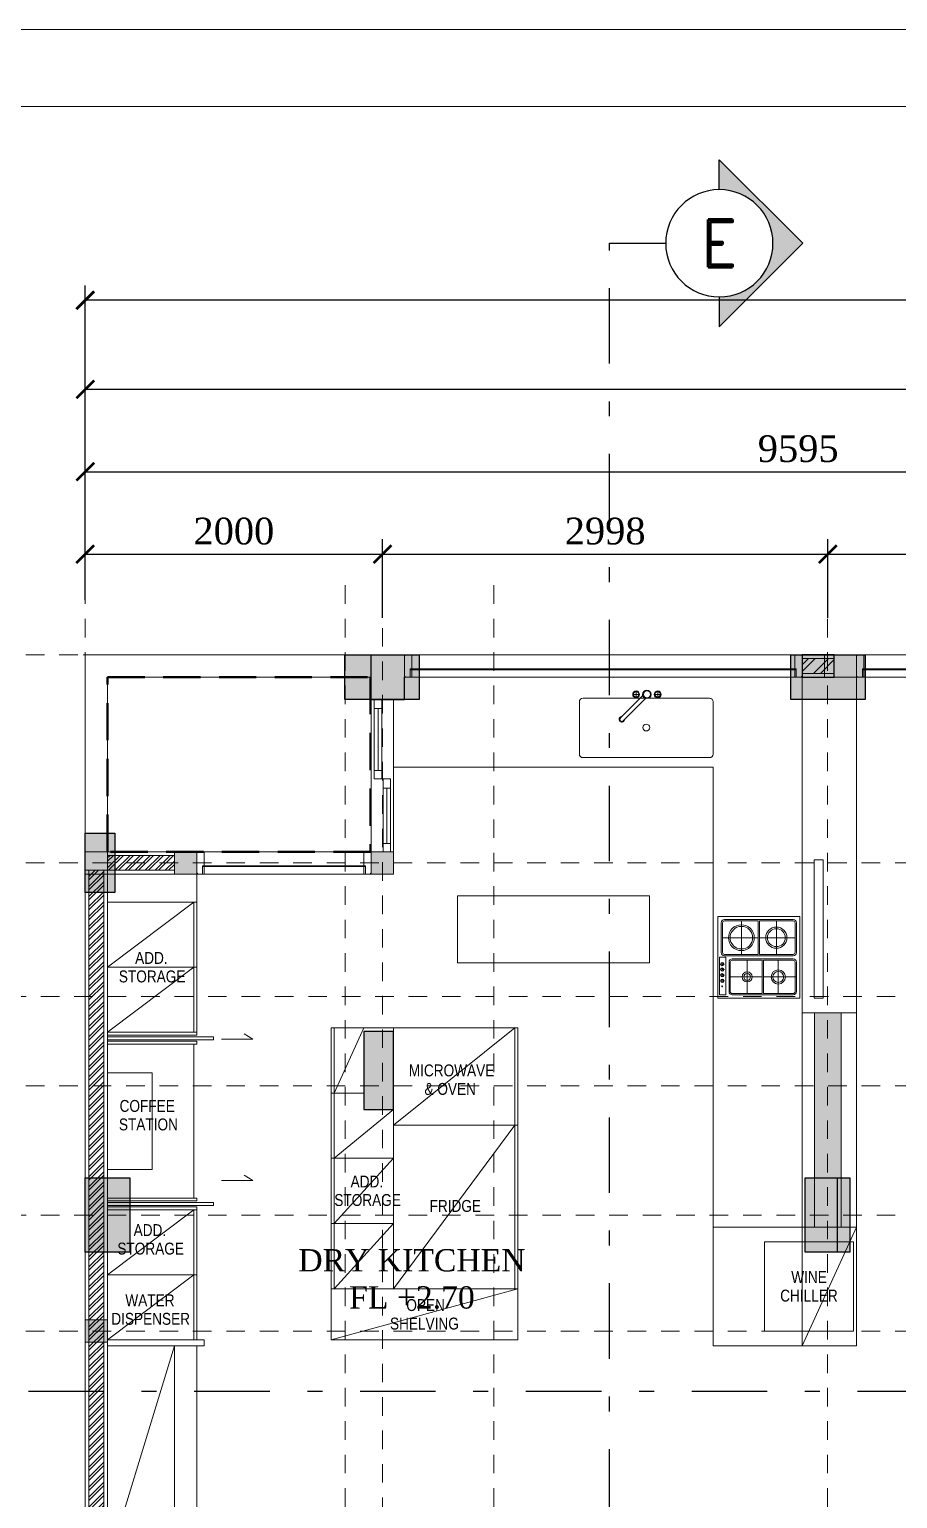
# Model space of a CAD drawing. Header units: millimetres. Extents: x -9564 to 494436, y -140371 to 4257.
# Drawn here: x 22.51 to 28.35, y 120.97 to 130.85 of the extents above; entities that cross this region are included whole.
import ezdxf
from ezdxf.enums import TextEntityAlignment as Align

# ---------------------------------------------------------------- set-up
doc = ezdxf.new("R2010")
doc.units = ezdxf.units.MM
doc.header["$MEASUREMENT"] = 0
for name, pattern in [('DASHDOTX2', [50.8, 25.4, -12.7, 0, -12.7]), ('DASHED2', [0.375, 0.25, -0.125]), ('HIDDEN2', [0.1875, 0.125, -0.0625]), ('SLD-Solid', [0])]:
    doc.linetypes.add(name, pattern=pattern)
doc.layers.get('DEFPOINTS').update_dxf_attribs({"lineweight": 18})
for name, color, linetype in [('1', 5, 'Continuous'), ('FLOOR', 4, 'Continuous'), ('TEXT', 4, 'Continuous'), ('WALL', 90, 'Continuous')]:
    doc.layers.add(name, color=color, linetype=linetype)
for name, color, linetype, lineweight in [('28-Arsiran', 252, 'Continuous', 5), ('8', 8, 'Continuous', 5), ('AS', 8, 'HIDDEN2', 5), ('DINDING', 1, 'Continuous', 20), ('DOOR OPENING', 4, 'SLD-Solid', 5), ('FURNITURE', 25, 'Continuous', 5), ('HATCH', 8, 'Continuous', 13), ('KOL', 5, 'Continuous', 18), ('LEGEND', 1, 'DASHED2', 50), ('TEXT 1', 210, 'Continuous', 5), ('XR-KOP A3_MOZART$0$A-TXTKOP', 3, 'Continuous', 5), ('XR-KOP A3_MOZART$0$KOP-A1$0$A-GRSKOP', 1, 'Continuous', 5)]:
    doc.layers.add(name, color=color, linetype=linetype, lineweight=lineweight)
doc.styles.add('Arial Narrow', font='ARIALN.TTF')
doc.styles.add('HAND', font='ROMAND.SHX', dxfattribs={"width": 0.8, "height": 250})
doc.styles.add('ROMAND', font='romand.shx', dxfattribs={"width": 0.7})
doc.styles.add('style1', font='times.ttf', dxfattribs={"height": 0.15})
doc.styles.add('style2', font='times.ttf', dxfattribs={"height": 0.18})
doc.styles.add('XR-KOP A3_MOZART$0$ROMAND', font='romand.shx', dxfattribs={"height": 2, "bigfont": 'bigfont.shx'})
doc.dimstyles.new('ISO-25', dxfattribs={"dimtxt": 0.18, "dimasz": 0.12, "dimexe": 0.1, "dimexo": 0.1, "dimgap": 0.0625, "dimtad": 1, "dimtoh": 1, "dimdec": 0, "dimlfac": 1000, "dimtxsty": 'style2', "dimblk": 'ARCHTICK', "dimcen": 0.15, "dimclrd": 1, "dimclre": 1, "dimclrt": 4, "dimadec": 0, "dimazin": 0, "dimtfac": 1, "dimtdec": 0, "dimtmove": 0, "dimatfit": 3, "dimldrblk": 'OBLIQUE', "dimfxl": 1, "dimarcsym": 0})
pattern_1 = [(45, (-194.022473, -137.645266), (-0.0336759605, 0.0336759605), []), (45, (-194.00002, -137.645266), (-0.0336759605, 0.0336759605), [])]
pattern_2 = [(0, (0, 0), (0, 6.985), [5.08, -1.905]), (90, (0, 0), (-6.985, 4e-16), [5.08, -1.905])]

# ---------------------------------------------------------------- blocks, each defined once
blk = doc.blocks.new('hsdh')
at = {"layer": 'XR-KOP A3_MOZART$0$KOP-A1$0$A-GRSKOP', "color": 0, "linetype": 'Continuous', "lineweight": 5}
blk.add_lwpolyline([(145480.1, 82601), (107945.4, 82601), (107945.4, 56196.5), (145480.1, 56196.5)], close=True, dxfattribs=at)
at = {"layer": 'XR-KOP A3_MOZART$0$KOP-A1$0$A-GRSKOP', "color": 5, "linetype": 'Continuous', "lineweight": 5}
blk.add_lwpolyline([(145016.9, 82137.7), (108408.6, 82137.7), (108408.6, 56659.8), (145016.9, 56659.8)], close=True, dxfattribs=at)
blk = doc.blocks.new('as1')
at = {"layer": 'AS'}
for p, q in [((139.8883, 146.6956), (139.8883, 169.1895)), ((141.6383, 146.6956), (141.6383, 169.1895)), ((141.8883, 146.8579), (141.8883, 169.1895)), ((142.6383, 146.6956), (142.6383, 169.1895)), ((144.8833, 146.6956), (144.8833, 169.1895)), ((137.0131, 168.628), (158.5787, 168.628)), ((139.8733, 168.628), (158.5787, 168.628)), ((137.0131, 167.228), (158.5787, 167.228)), ((136.4396, 166.328), (158.5787, 166.328)), ((137.0131, 165.728), (158.5787, 165.728)), ((136.4396, 164.858), (158.5787, 164.858)), ((137.0131, 164.078), (158.5787, 164.078))]:
    blk.add_line(p, q, dxfattribs=at)
blk = doc.blocks.new('KOLOM PRAKTIS')
at = {"layer": 'HATCH'}
h = blk.add_hatch(color=256, dxfattribs=at)
h.dxf.hatch_style = 1
h.paths.add_polyline_path([(-75, 75), (-75, -75), (75, -75), (75, 75)])
at = {"layer": 'KOL'}
blk.add_lwpolyline([(-75, -75), (75, -75), (75, 75), (-75, 75)], close=True, dxfattribs=at)
blk = doc.blocks.new('KSK 3A')
at = {"layer": 'DOOR OPENING', "linetype": 'Continuous'}
blk.add_line((0, 0), (0, 150), dxfattribs=at)
blk.add_lwpolyline([(50, 95), (40, 95), (40, 150), (5, 150), (5, 145), (0, 145), (0, 5), (5, 5), (5, 0), (50, 0)], close=True, dxfattribs=at)
blk = doc.blocks.new('*U19')
at = {"layer": '8'}
h = blk.add_hatch(dxfattribs=at)
h.set_pattern_fill('ANSI32', color=256, scale=10)
h.set_pattern_definition([(45, (-126000.34, -343416.56), (-67.35192, 67.35192), []), (45, (-125955.43, -343416.56), (-67.35192, 67.35192), [])])
h.paths.add_polyline_path([(215, 25), (215, 125), (0, 125), (0, 25)])
for p, q in [((0, 125), (215, 125)), ((0, 25), (215, 25))]:
    blk.add_line(p, q, dxfattribs=at)
at = {"layer": 'WALL'}
blk.add_lwpolyline([(0, 0), (215, 0), (215, 150), (0, 150)], close=True, dxfattribs=at)
blk = doc.blocks.new('TV 65')
at = {"layer": 'FURNITURE', "linetype": 'Continuous', "ltscale": 0.5, "transparency": 33554687}
for p, q in [((90249.3, 176985.6), (90927.1, 176985.6)), ((90249.3, 176956), (90249.3, 176985.6)), ((90927.1, 176956), (90927.1, 176985.6)), ((89894.7, 176919.2), (89894.7, 176906)), ((89894.7, 176906), (91254.7, 176906)), ((89931.5, 176956), (91217.9, 176956)), ((91254.7, 176919.2), (91254.7, 176906))]:
    blk.add_line(p, q, dxfattribs=at)
for centre, start, end in [((89931.5, 176919.2), 90, 180), ((91217.9, 176919.2), 0, 90)]:
    blk.add_arc(centre, 36.8, start, end, dxfattribs=at)
blk = doc.blocks.new('HSEH')
at = {"layer": '8', "transparency": 33554687}
for p, q in [((246.7852, 164.2624), (246.1852, 164.2624)), ((246.6352, 164.2224), (246.1852, 164.2224)), ((246.6352, 164.2224), (246.1852, 162.7474)), ((246.8352, 164.2224), (246.6352, 164.2224)), ((246.8352, 164.2624), (246.7852, 164.2624)), ((246.8352, 164.2624), (246.8352, 164.2224)), ((246.6352, 162.7474), (246.1852, 162.7474)), ((246.6152, 159.7974), (246.6152, 162.7474)), ((246.6352, 159.7974), (246.1852, 159.7974)), ((246.6352, 159.7974), (246.1852, 158.3174)), ((246.1852, 158.3174), (246.8452, 158.3174)), ((246.8452, 158.3174), (246.8452, 158.2974))]:
    blk.add_line(p, q, dxfattribs=at)
at = {"layer": '8'}
for p, q in [((246.6152, 162.7474), (246.1852, 162.1504)), ((246.6352, 162.1504), (246.1852, 162.1504)), ((246.6352, 160.3944), (246.1852, 160.3944)), ((246.1852, 159.7974), (246.6152, 160.3944))]:
    blk.add_line(p, q, dxfattribs=at)
at = {"layer": 'FURNITURE', "linetype": 'Continuous', "transparency": 33554687}
blk.add_line((246.6352, 164.2224), (246.6352, 158.3174), dxfattribs=at)
at = {"layer": 'FURNITURE', "linetype": 'Continuous', "transparency": 33554559}
blk.add_line((246.7852, 164.2224), (246.7852, 158.3174), dxfattribs=at)
at = {"layer": 'FURNITURE', "linetype": 'Continuous', "transparency": 33554687, "xscale": -0.001000000000000001, "yscale": 0.001000000000000001, "zscale": 0.001, "rotation": 90}
blk.add_blockref('TV 65', (423.6059, 251.8274), dxfattribs=at)
blk = doc.blocks.new('SHE')
at = {"layer": '8', "transparency": 33554687}
for p, q in [((247.6903, 164.2624), (247.6903, 166.3624)), ((247.6903, 166.3624), (248.1103, 166.3624)), ((247.7103, 164.6074), (247.7103, 166.3624)), ((247.7103, 165.9236), (247.9103, 166.3624)), ((248.1103, 165.7074), (248.9253, 166.3624)), ((247.6903, 165.9236), (247.9103, 165.9236)), ((247.7103, 165.4849), (248.1103, 165.8124)), ((247.6903, 165.4849), (248.1103, 165.4849)), ((247.7103, 165.0461), (248.1103, 165.4849)), ((247.6903, 165.0461), (248.1103, 165.0461)), ((247.7103, 164.6074), (248.1103, 165.0461)), ((247.6903, 164.6074), (248.9453, 164.6074)), ((247.6903, 164.2624), (248.9453, 164.6074)), ((247.6903, 164.2624), (248.9453, 164.2624))]:
    blk.add_line(p, q, dxfattribs=at)
at = {"layer": 'FURNITURE', "linetype": 'Continuous', "transparency": 33554687}
for p, q in [((248.1103, 166.3624), (248.9453, 166.3624)), ((248.9253, 164.6074), (248.9253, 166.3624)), ((248.9453, 164.2624), (248.9453, 166.3624)), ((248.1103, 165.8124), (248.1103, 164.6074)), ((248.1103, 165.7074), (248.9453, 165.7074)), ((248.1103, 164.6074), (248.9253, 165.7074))]:
    blk.add_line(p, q, dxfattribs=at)
at = {"layer": 'TEXT 1', "transparency": 33554687, "style": 'Arial Narrow'}
for s, p in [('MICROWAVE', (248.2126, 166.036)), ('& OVEN', (248.318, 165.9115)), ('ADD.', (247.8208, 165.2884)), ('STORAGE', (247.7112, 165.164)), ('FRIDGE', (248.3523, 165.1241)), ('OPEN', (248.1957, 164.4571)), ('SHELVING', (248.086, 164.3326))]:
    blk.add_text(s, height=0.08, dxfattribs=at).set_placement(p)
blk = doc.blocks.new('HSE')
at = {"layer": '8'}
for p, q in [((246.1852, 167.4224), (246.6352, 167.4224)), ((246.7852, 167.2074), (246.7852, 167.3974)), ((246.7852, 167.2074), (246.1852, 167.2074)), ((246.1852, 166.7699), (246.7652, 167.2074)), ((246.7652, 167.2074), (246.7652, 166.3324)), ((246.7852, 167.2074), (246.7852, 166.3324)), ((246.7852, 166.7699), (246.1852, 166.7699)), ((246.1852, 166.3324), (246.7652, 166.7699)), ((246.1852, 164.6999), (246.7652, 165.1374)), ((246.7652, 164.2624), (246.7652, 165.1374)), ((246.7852, 164.2624), (246.7852, 165.1374)), ((246.7852, 164.6999), (246.1852, 164.6999)), ((246.1852, 164.2624), (246.7652, 164.6999))]:
    blk.add_line(p, q, dxfattribs=at)
at = {"layer": '8', "linetype": 'Continuous', "transparency": 33554687}
for p, q in [((246.7852, 167.3974), (246.1852, 167.3974)), ((246.7852, 166.3324), (246.1852, 166.3324))]:
    blk.add_line(p, q, dxfattribs=at)
at = {"layer": '8', "transparency": 33554687}
for p, q in [((246.7652, 165.2174), (246.7652, 166.2524)), ((246.7852, 165.1374), (246.1852, 165.1374))]:
    blk.add_line(p, q, dxfattribs=at)
for points in [[(246.7852, 166.3124), (246.1852, 166.3124), (246.1852, 166.3324), (246.7852, 166.3324)], [(246.1852, 166.2824), (246.8992, 166.2824), (246.8992, 166.3024), (246.1852, 166.3024)], [(246.7852, 166.2524), (246.1852, 166.2524), (246.1852, 166.2724), (246.7852, 166.2724)], [(246.7852, 165.1974), (246.1852, 165.1974), (246.1852, 165.2174), (246.7852, 165.2174)], [(246.1852, 165.1674), (246.8992, 165.1674), (246.8992, 165.1874), (246.1852, 165.1874)], [(246.7852, 165.1374), (246.1852, 165.1374), (246.1852, 165.1574), (246.7852, 165.1574)]]:
    blk.add_lwpolyline(points, close=True, dxfattribs=at)
at = {"layer": '8', "linetype": 'DASHED2', "ltscale": 10, "transparency": 33554559}
blk.add_lwpolyline([(246.1852, 165.4099), (246.4852, 165.4099), (246.4852, 166.0599), (246.1852, 166.0599)], dxfattribs=at)
at = {"layer": 'TEXT 1', "transparency": 33554687, "style": 'Arial Narrow'}
for s, p in [('ADD.', (246.3708, 166.7928)), ('STORAGE', (246.2612, 166.6683)), ('COFFEE', (246.2663, 165.7971)), ('STATION', (246.2617, 165.6726)), ('ADD.', (246.3608, 164.9616)), ('STORAGE', (246.2512, 164.8371)), ('WATER', (246.3051, 164.4891)), ('DISPENSER', (246.2105, 164.3646))]:
    blk.add_text(s, height=0.08, dxfattribs=at).set_placement(p)
blk = doc.blocks.new('SINK PANTRY')
at = {"layer": 'FURNITURE', "linetype": 'Continuous', "ltscale": 0.5, "transparency": 33554687}
for p, q in [((207756, 177367), (207756, 178411)), ((207786, 178441), (208217, 178441)), ((208247, 178411), (208247, 177367)), ((207735, 177918), (207916, 178098)), ((207758, 177895), (207938, 178075)), ((207747, 177973), (207702, 177973)), ((207725, 177950), (207725, 177996)), ((207747, 177795), (207702, 177795)), ((207725, 177772), (207725, 177817)), ((208217, 177337), (207786, 177337))]:
    blk.add_line(p, q, dxfattribs=at)
for centre, radius in [((207725, 177884), 34.9), ((207725, 177884), 28.5), ((207725, 177973), 27.9), ((207725, 177973), 22.8), ((207999, 177889), 27.9), ((207725, 177795), 27.9), ((207725, 177795), 22.8)]:
    blk.add_circle(centre, radius, dxfattribs=at)
for centre, radius, start, end in [((207786, 178411), 30, 90, 180), ((208217, 178411), 30, 0, 90), ((207931, 178090), 23.3, 267.9463, 180.6751), ((207931, 178090), 16.9, 295.2833, 150.2559), ((207786, 177367), 30, 180, 220.8107), ((207786, 177367), 30, 180, 270), ((208217, 177367), 30, 270, 0)]:
    blk.add_arc(centre, radius, start, end, dxfattribs=at)
blk = doc.blocks.new('DAP')
at = {"layer": '8', "transparency": 33554687}
for p, q in [((250.2932, 167.1124), (250.8432, 167.1124)), ((250.2932, 166.5624), (250.2932, 167.1124)), ((250.3372, 167.0904), (250.7992, 167.0904)), ((250.3372, 167.0816), (250.5638, 167.0816)), ((250.4505, 167.0816), (250.4505, 166.8566)), ((250.5638, 167.0816), (250.5638, 166.8566)), ((250.5726, 167.0816), (250.5726, 166.8566)), ((250.5726, 167.0816), (250.7992, 167.0816)), ((250.6859, 167.0816), (250.6859, 166.8566)), ((250.8432, 167.1124), (250.8432, 166.5624)), ((250.3152, 166.8698), (250.3152, 167.0684)), ((250.324, 166.8698), (250.324, 167.0684)), ((250.8124, 166.8698), (250.8124, 167.0684)), ((250.8212, 167.0684), (250.8212, 166.8698)), ((250.8212, 166.8698), (250.8212, 167.0615)), ((250.5638, 166.9691), (250.324, 166.9691)), ((250.5726, 166.9691), (250.8124, 166.9691)), ((250.3024, 166.8374), (250.3024, 166.5849)), ((250.3467, 166.8374), (250.3024, 166.8374)), ((250.3216, 166.7917), (250.3367, 166.7917)), ((250.3372, 166.8566), (250.5638, 166.8566)), ((250.3372, 166.8478), (250.7992, 166.8478)), ((250.3467, 166.5849), (250.3467, 166.8374)), ((250.3673, 166.6064), (250.3673, 166.8037)), ((250.3761, 166.6064), (250.3761, 166.8037)), ((250.3893, 166.8257), (250.7992, 166.8257)), ((250.3893, 166.8169), (250.5899, 166.8169)), ((250.4896, 166.8169), (250.4896, 166.5932)), ((250.5726, 166.8566), (250.7992, 166.8566)), ((250.5899, 166.8169), (250.5899, 166.5932)), ((250.5987, 166.8169), (250.7992, 166.8169)), ((250.5987, 166.8169), (250.5987, 166.5932)), ((250.699, 166.8169), (250.699, 166.5932)), ((250.8124, 166.6064), (250.8124, 166.8037)), ((250.8212, 166.8037), (250.8212, 166.6064)), ((250.8212, 166.6064), (250.8212, 166.8037)), ((250.3216, 166.7543), (250.3367, 166.7543)), ((250.3216, 166.7162), (250.3367, 166.7162)), ((250.3216, 166.6788), (250.3367, 166.6788)), ((250.3761, 166.705), (250.5899, 166.705)), ((250.5987, 166.705), (250.8175, 166.705)), ((250.3024, 166.5849), (250.3467, 166.5849)), ((250.3893, 166.5932), (250.5899, 166.5932)), ((250.3893, 166.5844), (250.7992, 166.5844)), ((250.5987, 166.5932), (250.7992, 166.5932)), ((250.8432, 166.5624), (250.2932, 166.5624)), ((250.2608, 165.0224), (251.2253, 165.0224)), ((250.8603, 165.0224), (250.8603, 164.2224)), ((250.8603, 164.2224), (251.2253, 165.0224)), ((251.2253, 165.0224), (251.2253, 164.2224))]:
    blk.add_line(p, q, dxfattribs=at)
at = {"layer": '8', "linetype": 'Continuous', "transparency": 33554687}
blk.add_line((250.2608, 164.2224), (251.2253, 164.2224), dxfattribs=at)
at = {"layer": '8', "linetype": 'HIDDEN2', "ltscale": 5, "transparency": 33554559}
blk.add_lwpolyline([(250.6053, 164.3224), (251.2053, 164.3224), (251.2053, 164.9224), (250.6053, 164.9224)], close=True, dxfattribs=at)
at = {"layer": '8', "transparency": 33554687}
for centre, radius in [((250.4505, 166.9691), 0.087), ((250.4505, 166.9691), 0.076), ((250.6859, 166.9691), 0.0712), ((250.6859, 166.9691), 0.0602), ((250.3216, 166.7917), 0.0113), ((250.3216, 166.7917), 0.00804), ((250.3216, 166.7543), 0.0113), ((250.3216, 166.7162), 0.0113), ((250.3216, 166.6788), 0.0113), ((250.3216, 166.7543), 0.00804), ((250.3216, 166.7162), 0.00804), ((250.3216, 166.6788), 0.00804), ((250.4896, 166.705), 0.034), ((250.4896, 166.705), 0.023), ((250.699, 166.705), 0.0476), ((250.699, 166.705), 0.0366), ((250.3218, 166.6414), 0.00282)]:
    blk.add_circle(centre, radius, dxfattribs=at)
for centre, radius, start, end in [((250.3372, 167.0684), 0.022, 90, 180), ((250.3372, 167.0684), 0.0132, 90, 180), ((250.7992, 167.0684), 0.022, 0, 90), ((250.7992, 167.0684), 0.0132, 0, 90), ((250.3372, 166.8698), 0.022, 180, 270), ((250.3372, 166.8698), 0.0132, 180, 270), ((250.3893, 166.8037), 0.022, 90, 180), ((250.3893, 166.8037), 0.0132, 90, 180), ((250.7992, 166.8698), 0.022, 270, 0), ((250.7992, 166.8698), 0.0132, 270, 0), ((250.7992, 166.8037), 0.022, 0, 90), ((250.7992, 166.8037), 0.0132, 0, 90), ((250.3893, 166.6064), 0.022, 180, 270), ((250.3893, 166.6064), 0.0132, 180, 270), ((250.7992, 166.6064), 0.022, 270, 0), ((250.7992, 166.6064), 0.0132, 270, 0)]:
    blk.add_arc(centre, radius, start, end, dxfattribs=at)
at = {"layer": 'FURNITURE', "linetype": 'Continuous', "transparency": 33554687}
for p in [(248.1103, 168.1174), (250.2608, 164.2224)]:
    blk.add_line(p, (250.2608, 168.1174), dxfattribs=at)
at = {"layer": 'FURNITURE', "linetype": 'Continuous', "transparency": 33554687, "xscale": -0.0008158005074942445, "yscale": 0.0008158005074942445, "zscale": 0.0008158005074942277, "rotation": 90}
blk.add_blockref('SINK PANTRY', (394.9326, 338.0684), dxfattribs=at)
at = {"layer": 'TEXT 1', "transparency": 33554687, "style": 'Arial Narrow'}
for s, p in [('WINE', (250.7864, 164.6453)), ('CHILLER', (250.7118, 164.5208))]:
    blk.add_text(s, height=0.08, dxfattribs=at).set_placement(p)
blk = doc.blocks.new('_ArchTick')
at = {"color": 0, "linetype": 'ByBlock', "const_width": 0.15}
blk.add_lwpolyline([(-0.5, -0.5), (0.5, 0.5)], dxfattribs=at)
blk = doc.blocks.new('*D369')
at = {"color": 1, "lineweight": -2, "transparency": 16777216}
for p, q in [((246.0352, 246.2391), (246.0352, 246.6498)), ((248.0352, 246.1202), (248.0352, 246.6498)), ((246.0352, 246.5498), (248.0352, 246.5498))]:
    blk.add_line(p, q, dxfattribs=at)
at = {"layer": 'DEFPOINTS', "color": 0, "transparency": 16777216}
for p in [(248.0352, 246.5498), (246.0352, 246.1391), (248.0352, 246.0202)]:
    blk.add_point(p, dxfattribs=at)
at = {"color": 1, "lineweight": -2, "transparency": 16777216, "xscale": 0.12, "yscale": 0.12, "zscale": 0.12, "rotation": 180}
blk.add_blockref('_ArchTick', (246.0352, 246.5498), dxfattribs=at)
at = {"color": 1, "lineweight": -2, "transparency": 16777216, "xscale": 0.12, "yscale": 0.12, "zscale": 0.12}
blk.add_blockref('_ArchTick', (248.0352, 246.5498), dxfattribs=at)
at = {"color": 4, "transparency": 16777216, "insert": (247.0352, 246.7038), "char_height": 0.18, "attachment_point": 5, "style": 'style2'}
blk.add_mtext('2000', dxfattribs=at)
blk = doc.blocks.new('_Oblique')
at = {"color": 0, "linetype": 'ByBlock', "lineweight": -2}
blk.add_line((-0.5, -0.5), (0.5, 0.5), dxfattribs=at)
blk = doc.blocks.new('*D370')
at = {"color": 1, "lineweight": -2, "transparency": 16777216}
for p, q in [((248.0352, 246.1202), (248.0352, 246.6498)), ((251.0328, 246.1202), (251.0328, 246.6498)), ((248.0352, 246.5498), (251.0328, 246.5498))]:
    blk.add_line(p, q, dxfattribs=at)
at = {"layer": 'DEFPOINTS', "color": 0, "transparency": 16777216}
for p in [(251.0328, 246.5498), (248.0352, 246.0202), (251.0328, 246.0202)]:
    blk.add_point(p, dxfattribs=at)
at = {"color": 1, "lineweight": -2, "transparency": 16777216, "xscale": 0.12, "yscale": 0.12, "zscale": 0.12, "rotation": 180}
blk.add_blockref('_ArchTick', (248.0352, 246.5498), dxfattribs=at)
at = {"color": 1, "lineweight": -2, "transparency": 16777216, "xscale": 0.12, "yscale": 0.12, "zscale": 0.12}
blk.add_blockref('_ArchTick', (251.0328, 246.5498), dxfattribs=at)
at = {"color": 4, "transparency": 16777216, "insert": (249.534, 246.7041), "char_height": 0.18, "attachment_point": 5, "style": 'style2'}
blk.add_mtext('2998', dxfattribs=at)
blk = doc.blocks.new('*D371')
at = {"color": 1, "lineweight": -2, "transparency": 16777216}
for p, q in [((251.0328, 246.1202), (251.0328, 246.6498)), ((254.0303, 246.1202), (254.0303, 246.6498)), ((251.0328, 246.5498), (254.0303, 246.5498))]:
    blk.add_line(p, q, dxfattribs=at)
at = {"layer": 'DEFPOINTS', "color": 0, "transparency": 16777216}
for p in [(254.0303, 246.5498), (251.0328, 246.0202), (254.0303, 246.0202)]:
    blk.add_point(p, dxfattribs=at)
at = {"color": 1, "lineweight": -2, "transparency": 16777216, "xscale": 0.12, "yscale": 0.12, "zscale": 0.12, "rotation": 180}
blk.add_blockref('_ArchTick', (251.0328, 246.5498), dxfattribs=at)
at = {"color": 1, "lineweight": -2, "transparency": 16777216, "xscale": 0.12, "yscale": 0.12, "zscale": 0.12}
blk.add_blockref('_ArchTick', (254.0303, 246.5498), dxfattribs=at)
at = {"color": 4, "transparency": 16777216, "insert": (252.5315, 246.7041), "char_height": 0.18, "attachment_point": 5, "style": 'style2'}
blk.add_mtext('2997', dxfattribs=at)
blk = doc.blocks.new('*D373')
at = {"color": 1, "lineweight": -2, "transparency": 16777216}
for p, q in [((246.0352, 246.6498), (246.0352, 247.2041)), ((255.6303, 246.6498), (255.6303, 247.2041)), ((246.0352, 247.1041), (255.6303, 247.1041))]:
    blk.add_line(p, q, dxfattribs=at)
at = {"layer": 'DEFPOINTS', "color": 0, "transparency": 16777216}
for p in [(255.6303, 247.1041), (246.0352, 246.5498), (255.6303, 246.5498)]:
    blk.add_point(p, dxfattribs=at)
at = {"color": 1, "lineweight": -2, "transparency": 16777216, "xscale": 0.12, "yscale": 0.12, "zscale": 0.12, "rotation": 180}
blk.add_blockref('_ArchTick', (246.0352, 247.1041), dxfattribs=at)
at = {"color": 1, "lineweight": -2, "transparency": 16777216, "xscale": 0.12, "yscale": 0.12, "zscale": 0.12}
blk.add_blockref('_ArchTick', (255.6303, 247.1041), dxfattribs=at)
at = {"color": 4, "transparency": 16777216, "insert": (250.8328, 247.2585), "char_height": 0.18, "attachment_point": 5, "style": 'style2'}
blk.add_mtext('9595', dxfattribs=at)
blk = doc.blocks.new('*D374')
at = {"color": 1, "lineweight": -2, "transparency": 16777216}
for p, q in [((246.0352, 247.2041), (246.0352, 247.7581)), ((259.5803, 247.2041), (259.5803, 247.7581)), ((259.5803, 247.6581), (246.0352, 247.6581))]:
    blk.add_line(p, q, dxfattribs=at)
at = {"layer": 'DEFPOINTS', "color": 0, "transparency": 16777216}
for p in [(246.0352, 247.6581), (246.0352, 247.1041), (259.5803, 247.1041)]:
    blk.add_point(p, dxfattribs=at)
at = {"color": 1, "lineweight": -2, "transparency": 16777216, "xscale": 0.12, "yscale": 0.12, "zscale": 0.12, "rotation": 180}
blk.add_blockref('_ArchTick', (246.0352, 247.6581), dxfattribs=at)
at = {"color": 1, "lineweight": -2, "transparency": 16777216, "xscale": 0.12, "yscale": 0.12, "zscale": 0.12}
blk.add_blockref('_ArchTick', (259.5803, 247.6581), dxfattribs=at)
at = {"color": 4, "transparency": 16777216, "insert": (252.8078, 247.8121), "char_height": 0.18, "attachment_point": 5, "style": 'style2'}
blk.add_mtext('13545', dxfattribs=at)
blk = doc.blocks.new('*D393')
at = {"color": 1, "lineweight": -2, "transparency": 16777216}
for p, q in [((246.0352, 247.7581), (246.0352, 248.3581)), ((263.6803, 247.7581), (263.6803, 248.3581)), ((263.6803, 248.2581), (246.0352, 248.2581))]:
    blk.add_line(p, q, dxfattribs=at)
at = {"layer": 'DEFPOINTS', "color": 0, "transparency": 16777216}
for p in [(246.0352, 248.2581), (246.0352, 247.6581), (263.6803, 247.6581)]:
    blk.add_point(p, dxfattribs=at)
at = {"color": 1, "lineweight": -2, "transparency": 16777216, "xscale": 0.12, "yscale": 0.12, "zscale": 0.12, "rotation": 180}
blk.add_blockref('_ArchTick', (246.0352, 248.2581), dxfattribs=at)
at = {"color": 1, "lineweight": -2, "transparency": 16777216, "xscale": 0.12, "yscale": 0.12, "zscale": 0.12}
blk.add_blockref('_ArchTick', (263.6803, 248.2581), dxfattribs=at)
at = {"color": 4, "transparency": 16777216, "insert": (254.8578, 248.4124), "char_height": 0.18, "attachment_point": 5, "style": 'style2'}
blk.add_mtext('17645', dxfattribs=at)
blk = doc.blocks.new('ARAH-4')
blk.add_hatch(color=8).paths.add_polyline_path([(-4.5, 0), (-7, 0), (0, -7), (7, 0), (4.5, 0, -1)])
at = {"color": 9}
for p, q in [((0, -7), (-7, 0)), ((-4.5, 0), (-7, 0)), ((0, -7), (7, 0)), ((4.5, 0), (7, 0))]:
    blk.add_line(p, q, dxfattribs=at)
blk.add_circle((0, 0), 4.5, dxfattribs=at)
at = {"color": 4, "style": 'ROMAND'}
blk.add_attdef('A', text='', height=4, dxfattribs=at).set_placement((0, 0), align=Align.MIDDLE_CENTER)
blk = doc.blocks.new('pot')
at = {"layer": '1', "linetype": 'DASHDOTX2', "ltscale": 0.02}
for points in [[(207.7297, 147.3958), (207.3527, 147.3958), (207.3527, 171.6414), (207.7297, 171.6414)], [(200.0932, 164.2958), (200.0932, 163.9187), (225.016, 163.9187), (225.016, 164.2958)]]:
    blk.add_lwpolyline(points, dxfattribs=at)
ref = blk.add_blockref('ARAH-4', (208.0907, 171.6414), dxfattribs=dict(xscale=-0.08021946471751401, yscale=0.08021946471751401, zscale=0.08021946471751398, rotation=90))
ref.add_attrib('A', 'E', dxfattribs={"color": 4, "height": 0.3209, "style": 'ROMAND'}).set_placement((208.0907, 171.6414), align=Align.MIDDLE_CENTER)
blk = doc.blocks.new('k4')
at = {"true_color": 0x636466}
h = blk.add_hatch(dxfattribs=at)
h.set_pattern_fill('ANGLE', color=251)
h.set_pattern_definition(pattern_2)
h.paths.add_polyline_path([(210.5582, -20.3924), (210.3582, -20.3924), (210.3582, -20.7924), (210.5582, -20.7924)])
h = blk.add_hatch(color=251, dxfattribs=at)
h.dxf.hatch_style = 1
h.paths.add_polyline_path([(210.5582, -20.5943), (210.3582, -20.5943), (210.3582, -20.7924), (210.5582, -20.7924)])
h.paths.add_polyline_path([(210.5582, -20.3924), (210.3582, -20.3924), (210.3582, -20.5943), (210.5582, -20.5943)])
for p, q in [((210.3582, -20.3924), (210.5582, -20.3924)), ((210.5582, -20.3924), (210.5582, -20.7924)), ((210.5582, -20.7924), (210.3582, -20.7924))]:
    blk.add_line(p, q)
blk.add_lwpolyline([(210.3582, -20.3924), (210.5582, -20.3924), (210.5582, -20.7924), (210.3582, -20.7924)], close=True)
blk = doc.blocks.new('kolom1')
at = {"true_color": 0x636466}
h = blk.add_hatch(dxfattribs=at)
h.set_pattern_fill('ANGLE', color=251)
h.set_pattern_definition(pattern_2)
h.paths.add_polyline_path([(201.3116, -20.5135), (201.6116, -20.5135), (201.6116, -20.0135), (201.3116, -20.0135)])
h = blk.add_hatch(color=251, dxfattribs=at)
h.dxf.hatch_style = 1
h.paths.add_polyline_path([(201.6116, -20.0135), (201.3116, -20.0135), (201.3116, -20.5135), (201.6116, -20.5135)])
blk.add_lwpolyline([(201.6116, -20.0135), (201.6116, -20.5135), (201.3116, -20.5135), (201.3116, -20.0135)], close=True)
blk = doc.blocks.new('KL3')
at = {"rotation": 270}
for p in [(371.3637, -105.9706), (374.3637, -105.9706)]:
    blk.add_blockref('kolom1', p, dxfattribs=at)
for name, p in [('k4', (138.7445, -288.0897)), ('kolom1', (147.7911, -290.7887)), ('kolom1', (152.6361, -290.7887))]:
    blk.add_blockref(name, p)
blk = doc.blocks.new('q2rt2q')
for base, p1, p2, picture, middle in [((246.0352, 248.2581), (263.6803, 247.6581), (246.0352, 247.6581), '*D393', (254.8578, 248.4124)), ((246.0352, 247.6581), (259.5803, 247.1041), (246.0352, 247.1041), '*D374', (252.8078, 247.8121)), ((255.6303, 247.1041), (246.0352, 246.5498), (255.6303, 246.5498), '*D373', (250.8328, 247.2585)), ((248.0352, 246.5498), (246.0352, 246.1391), (248.0352, 246.0202), '*D369', (247.0352, 246.7038)), ((251.0328, 246.5498), (248.0352, 246.0202), (251.0328, 246.0202), '*D370', (249.534, 246.7041)), ((254.0302514457, 246.5497844856), (251.0327514457, 246.0201663318), (254.0302514457, 246.0201663318), '*D371', (252.5315014457, 246.7041013565))]:
    dim = blk.add_linear_dim(base=base, p1=p1, p2=p2, dimstyle='ISO-25')
    dim.commit()
    dim.dimension.update_dxf_attribs({"geometry": picture, "text_midpoint": middle})
blk = doc.blocks.new('A$C2a879c63')
at = {"layer": '28-Arsiran'}
h = blk.add_hatch(dxfattribs=at)
h.set_pattern_fill('ANSI32', color=256, scale=0.005)
h.set_pattern_definition(pattern_1)
h.paths.add_polyline_path([(52.3973, 23.8873), (52.3973, 23.9873), (51.9473, 23.9873), (51.9473, 23.8873)])
h = blk.add_hatch(dxfattribs=at)
h.set_pattern_fill('ANSI32', color=256, scale=0.005)
h.set_pattern_definition(pattern_1)
h.paths.add_polyline_path([(51.9223, 23.8873), (51.8223, 23.8873), (51.8223, 10.8373), (51.9223, 10.8373)])
at = {"layer": 'HATCH', "transparency": 33554559}
h = blk.add_hatch(color=256, dxfattribs=at)
h.dxf.hatch_style = 1
h.paths.add_polyline_path([(56.7048, 21.4873), (56.8848, 21.4873), (56.8848, 22.9273), (56.7048, 22.9273)])
at = {"layer": 'WALL', "transparency": 33554687}
h = blk.add_hatch(color=256, dxfattribs=at)
h.dxf.hatch_style = 1
h.paths.add_polyline_path([(53.9448, 25.3372), (53.7223, 25.3372), (53.7223, 25.0373), (53.9448, 25.0373), (53.9448, 25.1872)])
at = {"layer": 'WALL', "transparency": 33554559}
h = blk.add_hatch(color=256, dxfattribs=at)
h.dxf.hatch_style = 1
h.paths.add_polyline_path([(53.8723, 22.8023), (53.7223, 22.8023), (53.6723, 22.8023), (53.6723, 22.2773), (53.8723, 22.2773)])
at = {"layer": '8', "transparency": 33554687}
for p, q in [((53.7223, 25.3372), (51.7973, 25.3372)), ((51.7973, 24.0123), (51.7973, 25.3372)), ((53.9448, 25.3372), (56.6223, 25.3372)), ((59.6448, 25.3372), (56.9673, 25.3372)), ((53.7223, 25.1872), (51.9473, 25.1872)), ((51.9473, 24.0123), (51.9473, 25.1872)), ((53.9448, 25.1872), (56.6223, 25.1872)), ((56.6223, 22.9273), (56.6223, 25.1872)), ((59.5948, 25.1872), (56.9673, 25.1872)), ((56.6223, 22.9273), (56.6223, 21.4873)), ((56.7048, 22.9273), (56.6223, 22.9273)), ((56.8848, 22.9273), (56.9873, 22.9273)), ((56.9873, 22.9273), (56.9873, 21.4873)), ((53.8723, 22.8273), (53.8723, 22.8023))]:
    blk.add_line(p, q, dxfattribs=at)
at = {"layer": '8', "linetype": 'Continuous', "transparency": 33554687}
blk.add_line((56.9873, 25.1872), (56.9873, 22.9273), dxfattribs=at)
at = {"layer": '8'}
for p, q in [((51.9473, 23.9873), (52.3973, 23.9873)), ((51.8223, 23.8873), (51.8223, 10.5373)), ((51.9223, 23.8873), (51.9223, 10.5373))]:
    blk.add_line(p, q, dxfattribs=at)
at = {"layer": '8', "linetype": 'DASHED2', "ltscale": 5, "transparency": 33554559}
blk.add_lwpolyline([(56.7023, 23.0273), (56.7623, 23.0273), (56.7623, 23.9573), (56.7023, 23.9573)], close=True, dxfattribs=at)
at = {"layer": '8', "transparency": 33554687}
blk.add_lwpolyline([(54.3016, 23.7156), (55.5935, 23.7156), (55.5935, 23.2654), (54.3016, 23.2654)], close=True, dxfattribs=at)
at = {"layer": 'DINDING'}
for points in [[(51.9473, 23.8623), (52.3973, 23.8623), (52.3973, 24.0123), (51.9473, 24.0123)], [(51.9473, 23.8873), (51.9473, 10.5373), (51.7973, 10.5373), (51.7973, 23.8873)]]:
    blk.add_lwpolyline(points, close=True, dxfattribs=at)
at = {"layer": 'DOOR OPENING', "linetype": 'Continuous', "transparency": 33554687}
for p, q in [((53.7223, 24.0123), (53.7223, 25.0373)), ((53.8723, 24.0123), (53.8723, 25.0373)), ((53.7423, 24.9756), (53.7423, 24.5581)), ((53.7673, 24.9756), (53.7673, 24.5581)), ((53.7923, 24.9756), (53.7923, 24.5581)), ((53.8023, 24.4406), (53.8023, 24.0681)), ((53.8273, 24.4406), (53.8273, 24.0681)), ((53.8523, 24.4406), (53.8523, 24.0681))]:
    blk.add_line(p, q, dxfattribs=at)
for points in [[(56.5823, 25.2422), (53.9848, 25.2422), (53.9848, 25.2372), (56.5823, 25.2372)], [(59.6048, 25.2422), (57.0273, 25.2422), (57.0273, 25.2372), (59.6048, 25.2372)], [(53.7223, 24.0123), (52.5473, 24.0123), (52.5473, 23.8623), (53.7223, 23.8623)], [(53.6823, 23.9173), (52.5873, 23.9173), (52.5873, 23.9123), (53.6823, 23.9123)]]:
    blk.add_lwpolyline(points, close=True, dxfattribs=at)
at = {"layer": 'DOOR OPENING', "color": 8, "linetype": 'Continuous', "ltscale": 0.75, "transparency": 33554687}
for points in [[(53.9948, 25.1872), (53.9848, 25.1872), (53.9848, 25.2372), (53.9948, 25.2372)], [(56.5723, 25.1872), (56.5823, 25.1872), (56.5823, 25.2372), (56.5723, 25.2372)], [(57.0373, 25.1872), (57.0273, 25.1872), (57.0273, 25.2372), (57.0373, 25.2372)], [(53.7923, 25.0373), (53.7923, 24.9756), (53.7423, 24.9756), (53.7423, 25.0373), (53.7723, 25.0373)], [(53.7923, 24.5581), (53.7923, 24.5023), (53.7423, 24.5023), (53.7423, 24.5581), (53.7723, 24.5581)], [(53.8523, 24.5023), (53.8523, 24.4406), (53.8023, 24.4406), (53.8023, 24.5023), (53.8323, 24.5023)], [(53.8523, 24.0681), (53.8523, 24.0123), (53.8023, 24.0123), (53.8023, 24.0681), (53.8323, 24.0681)], [(52.5973, 23.8623), (52.5873, 23.8623), (52.5873, 23.9123), (52.5973, 23.9123)], [(53.6723, 23.8623), (53.6823, 23.8623), (53.6823, 23.9123), (53.6723, 23.9123)]]:
    blk.add_lwpolyline(points, close=True, dxfattribs=at)
at = {"layer": 'FURNITURE', "ltscale": 2, "transparency": 33554687}
for p, q in [((52.7137, 22.7503), (52.9241, 22.7503)), ((52.9241, 22.7503), (52.8665, 22.788)), ((52.7137, 21.7993), (52.9241, 21.7993)), ((52.9241, 21.7993), (52.8665, 21.837))]:
    blk.add_line(p, q, dxfattribs=at)
at = {"layer": 'KOL', "transparency": 33554687}
blk.add_lwpolyline([(56.8848, 21.4873), (56.7048, 21.4873), (56.7048, 22.9273), (56.8848, 22.9273)], close=True, dxfattribs=at)
at = {"layer": 'LEGEND'}
blk.add_lwpolyline([(51.9473, 25.1872), (53.7173, 25.1872), (53.7173, 24.0123), (51.9473, 24.0123)], close=True, dxfattribs=at)
at = {"layer": 'WALL', "transparency": 33554687}
for p, q in [((53.7223, 25.3372), (53.9448, 25.3372)), ((53.7223, 25.0373), (53.7223, 25.3372)), ((53.9448, 25.0373), (53.9448, 25.1872)), ((53.7223, 25.0373), (53.9448, 25.0373)), ((53.8723, 22.8023), (53.6723, 22.8023)), ((53.6723, 22.8023), (53.6723, 22.2773)), ((53.8723, 22.2773), (53.8723, 22.8023)), ((53.6723, 22.2773), (53.8723, 22.2773))]:
    blk.add_line(p, q, dxfattribs=at)
for name, p in [('pot', (-152.0264, -143.5351)), ('q2rt2q', (-194.2379, -220.5351)), ('as1', (-88.091, -143.2907)), ('KL3', (-297.3054, 332.6194)), ('DAP', (-194.2379, -143.5351)), ('HSE', (-194.2379, -143.5351)), ('SHE', (-194.2379, -143.5351)), ('HSEH', (-194.2379, -143.5351))]:
    blk.add_blockref(name, p)
at = {"layer": 'DOOR OPENING', "color": 8, "transparency": 33554687, "yscale": 0.001, "zscale": 0.001, "rotation": 180}
for p, xscale in [((53.9448, 25.3372), -0.001), ((56.6223, 25.3372), 0.001), ((56.9873, 25.3372), -0.001), ((52.5473, 24.0123), -0.001), ((53.7223, 24.0123), 0.001)]:
    blk.add_blockref('KSK 3A', p, dxfattribs=dict(at, xscale=xscale))
at = {"layer": 'FLOOR', "transparency": 33554687, "xscale": 0.001, "yscale": 0.001, "zscale": 0.001}
blk.add_blockref('*U19', (56.6223, 25.1872), dxfattribs=at)
at = {"layer": 'LEGEND', "xscale": 0.00111896417510141, "yscale": 0.00111896417510141, "zscale": 0.00111896417510141}
blk.add_blockref('hsdh', (-78.787, -62.8819), dxfattribs=at)
at = {"layer": 'WALL', "transparency": 33554687, "xscale": 0.001, "yscale": 0.001, "zscale": 0.001}
for p in [(56.6973, 25.2623), (56.9123, 25.2623), (51.8723, 23.9373), (52.4723, 23.9373), (53.7973, 23.9373), (51.8723, 20.7873)]:
    blk.add_blockref('KOLOM PRAKTIS', p, dxfattribs=at)
at = {"color": 4, "style": 'HAND'}
for tag, height, rotation, p in [('DRY.WASHER', 0.054, 0, (11.9366, 24.9122)), ('PATIO', 0.135, 0, (20.9666, 21.5696)), ('GENSET', 0.135, 0, (18.2157, 17.1045)), ('PLANTERBOX', 0.135, 90, (22.169, 13.2959)), ('PLANTERBOX', 0.135, 0, (18.5224, 11.5633)), ('PATIO', 0.135, 0, (400.0395, 10.821)), ('CARPORT', 0.135, 0, (12.157, 9.7744)), ('CARPORT', 0.135, 0, (20.6202, 9.7744))]:
    blk.add_attdef(tag, text='', height=height, rotation=rotation, dxfattribs=at).set_placement(p, align=Align.MIDDLE)
at = {"layer": 'TEXT', "insert": (53.9958, 21.1369), "char_height": 0.15, "width": 3.201421, "attachment_point": 5, "style": 'style1'}
blk.add_mtext('\\A1;DRY KITCHEN\\PFL +2.70', dxfattribs=at)
at = {"layer": 'XR-KOP A3_MOZART$0$A-TXTKOP', "style": 'XR-KOP A3_MOZART$0$ROMAND'}
for tag, p in [('1:200', (37.0468, 3.1879)), ('1:100', (79.0468, 3.1879)), ('1:100', (121.0468, 3.1879)), ('1:100', (163.0468, 3.1879)), ('1:100', (205.0468, 3.1879)), ('1:100', (247.0468, 3.1879)), ('1:100', (289.0468, 3.1879)), ('1:100', (331.0468, 3.1879)), ('1:100', (373.0468, 3.1879)), ('1:100', (415.0468, 3.1879)), ('1:100', (457.0468, 3.1879)), ('1:100', (499.0468, 3.1879))]:
    blk.add_attdef(tag, text='', height=0.1296, dxfattribs=at).set_placement(p, align=Align.MIDDLE)

msp = doc.modelspace()

# ---------------------------------------------------------------- block references
msp.add_blockref('A$C2a879c63', (-28.9148, 101.3058))

doc.saveas('drawing.dxf')
